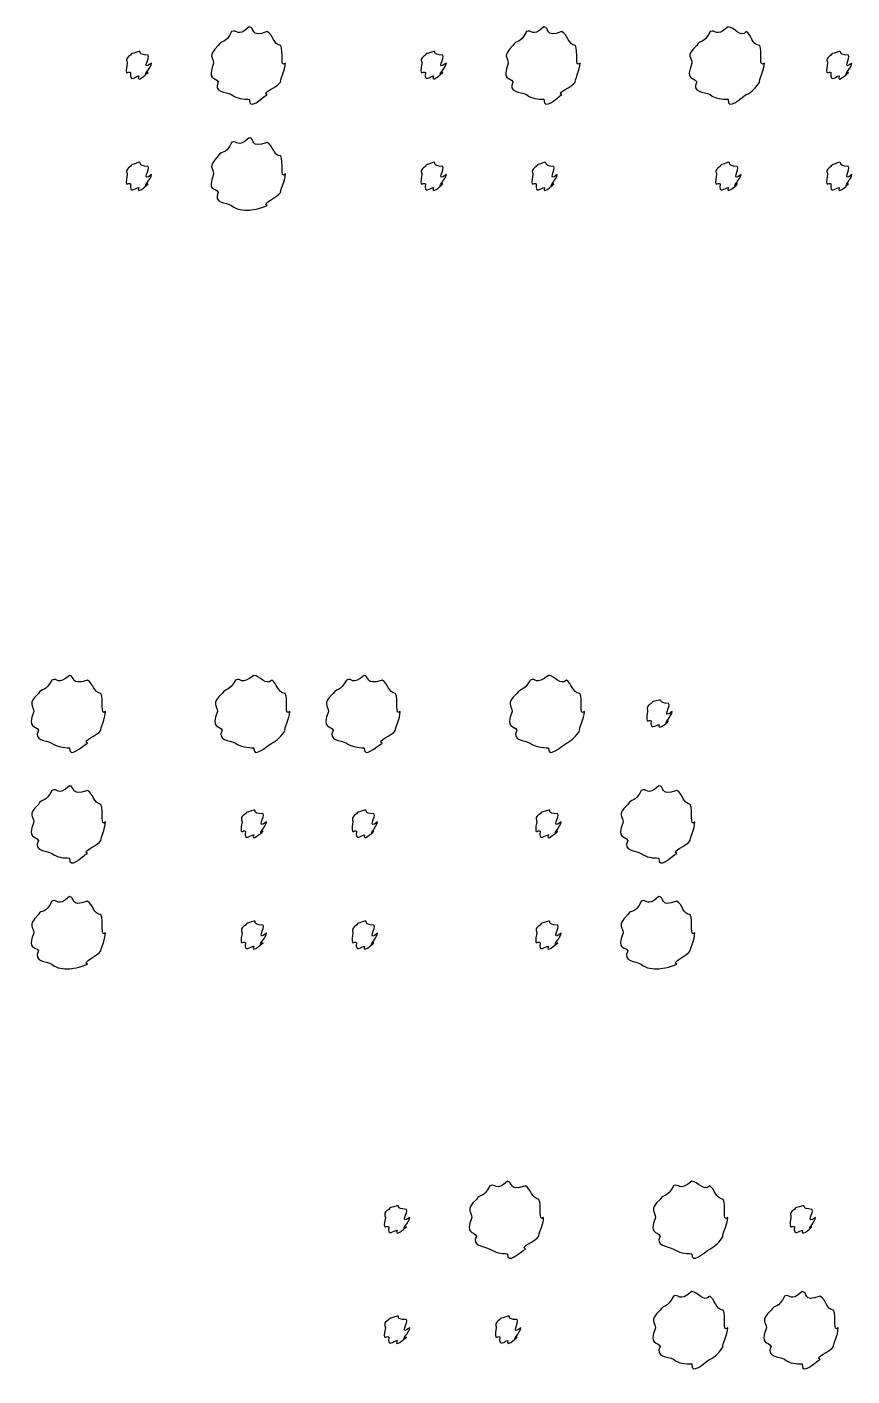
# Model space of a CAD drawing. Header units: millimetres. Extents: x -178 to -32, y 41 to 266.
# Drawn here: x -81.35 to -73.56, y 211.79 to 224.54 of the extents above; entities that cross this region are included whole.
import ezdxf

# ---------------------------------------------------------------- set-up
doc = ezdxf.new("R2010")
doc.units = ezdxf.units.MM
doc.layers.get('0').update_dxf_attribs({"linetype": 'CONTINUOUS'})

msp = doc.modelspace()

# ---------------------------------------------------------------- linework, layer by layer
at = {"color": 0}
for p, q in [((-79.2491, 224.536), (-79.2491, 224.536)), ((-76.4671, 224.536), (-76.4671, 224.536)), ((-74.7264, 224.536), (-74.7264, 224.536)), ((-80.2908, 224.305), (-80.2908, 224.305)), ((-77.5088, 224.305), (-77.5088, 224.305)), ((-73.6791, 224.305), (-73.6791, 224.305)), ((-79.2491, 223.489), (-79.2491, 223.489)), ((-80.2908, 223.257), (-80.2908, 223.257)), ((-77.5088, 223.257), (-77.5088, 223.257)), ((-76.4614, 223.257), (-76.4614, 223.257)), ((-74.7264, 223.257), (-74.7264, 223.257)), ((-73.6791, 223.257), (-73.6791, 223.257)), ((-80.947, 218.408), (-80.947, 218.408)), ((-79.2064, 218.408), (-79.2064, 218.408)), ((-78.1646, 218.408), (-78.1646, 218.408)), ((-76.424, 218.408), (-76.424, 218.408)), ((-75.377, 218.176), (-75.377, 218.176)), ((-80.947, 217.366), (-80.947, 217.366)), ((-75.3823, 217.366), (-75.3823, 217.366)), ((-79.2064, 217.135), (-79.2064, 217.135)), ((-78.159, 217.135), (-78.159, 217.135)), ((-76.424, 217.135), (-76.424, 217.135)), ((-80.947, 216.319), (-80.947, 216.319)), ((-75.3823, 216.319), (-75.3823, 216.319)), ((-79.2064, 216.087), (-79.2064, 216.087)), ((-78.159, 216.087), (-78.159, 216.087)), ((-76.424, 216.087), (-76.424, 216.087)), ((-76.8114, 213.628), (-76.8114, 213.628)), ((-75.0711, 213.628), (-75.0711, 213.628)), ((-77.8531, 213.396), (-77.8531, 213.396)), ((-74.0237, 213.396), (-74.0237, 213.396)), ((-75.0711, 212.586), (-75.0711, 212.586)), ((-74.029, 212.586), (-74.029, 212.586)), ((-77.8531, 212.354), (-77.8531, 212.354)), ((-76.8061, 212.354), (-76.8061, 212.354))]:
    msp.add_line(p, q, dxfattribs=at)
for points in [[(-79.2491, 224.536), (-79.3623, 224.429), (-79.3595, 224.521), (-79.4145, 224.492)], [(-79.0783, 224.492), (-79.2491, 224.429), (-79.1898, 224.536), (-79.2491, 224.536)], [(-76.4671, 224.536), (-76.5799, 224.429), (-76.5771, 224.521), (-76.6322, 224.492)], [(-76.296, 224.492), (-76.4671, 224.429), (-76.4078, 224.536), (-76.4671, 224.536)], [(-74.7264, 224.536), (-74.8492, 224.429), (-74.8422, 224.521), (-74.8972, 224.492)], [(-74.5557, 224.492), (-74.6136, 224.429), (-74.6672, 224.536), (-74.7264, 224.536)], [(-79.4145, 224.492), (-79.4724, 224.371), (-79.5108, 224.418), (-79.5412, 224.36)], [(-78.9517, 224.36), (-79.0205, 224.371), (-79.0233, 224.462), (-79.0783, 224.492)], [(-76.6322, 224.492), (-76.69, 224.371), (-76.7288, 224.418), (-76.7592, 224.36)], [(-76.1693, 224.36), (-76.2381, 224.371), (-76.2409, 224.462), (-76.296, 224.492)], [(-74.8972, 224.492), (-74.9593, 224.371), (-74.9939, 224.418), (-75.0242, 224.36)], [(-74.4287, 224.36), (-74.5074, 224.371), (-74.5031, 224.462), (-74.5557, 224.492)], [(-80.3681, 224.271), (-80.4287, 224.23), (-80.4012, 224.223), (-80.4012, 224.195)], [(-80.2908, 224.305), (-80.3847, 224.274), (-80.3462, 224.294), (-80.3681, 224.271)], [(-80.2026, 224.271), (-80.3187, 224.274), (-80.2538, 224.305), (-80.2908, 224.305)], [(-80.1698, 224.195), (-80.2746, 224.113), (-80.1807, 224.25), (-80.2026, 224.271)], [(-79.5412, 224.36), (-79.6488, 224.257), (-79.5853, 224.25), (-79.5853, 224.195)], [(-78.9076, 224.195), (-78.9626, 224.139), (-78.9213, 224.305), (-78.9517, 224.36)], [(-77.5857, 224.271), (-77.6464, 224.23), (-77.6189, 224.223), (-77.6189, 224.195)], [(-77.5088, 224.305), (-77.6023, 224.274), (-77.5638, 224.294), (-77.5857, 224.271)], [(-77.4206, 224.271), (-77.5363, 224.274), (-77.4714, 224.305), (-77.5088, 224.305)], [(-77.3874, 224.195), (-77.4922, 224.113), (-77.3984, 224.25), (-77.4206, 224.271)], [(-76.7592, 224.36), (-76.8664, 224.257), (-76.8033, 224.25), (-76.8033, 224.195)], [(-76.1252, 224.195), (-76.1802, 224.139), (-76.139, 224.305), (-76.1693, 224.36)], [(-75.0242, 224.36), (-75.1357, 224.257), (-75.0683, 224.25), (-75.0683, 224.195)], [(-74.3846, 224.195), (-74.4453, 224.139), (-74.3984, 224.305), (-74.4287, 224.36)], [(-73.7563, 224.271), (-73.8128, 224.23), (-73.7895, 224.223), (-73.7895, 224.195)], [(-73.6791, 224.305), (-73.7687, 224.274), (-73.7341, 224.294), (-73.7563, 224.271)], [(-73.5909, 224.271), (-73.7027, 224.274), (-73.642, 224.305), (-73.6791, 224.305)], [(-73.5577, 224.195), (-73.6586, 224.113), (-73.569, 224.25), (-73.5909, 224.271)], [(-80.4012, 224.195), (-80.4287, 224.047), (-80.3903, 224.128), (-80.3681, 224.106)], [(-80.2026, 224.106), (-80.2746, 224.047), (-80.1698, 224.157), (-80.1698, 224.195)], [(-79.5853, 224.195), (-79.6488, 224.021), (-79.5701, 224.073), (-79.5412, 224.018)], [(-78.9517, 224.018), (-78.9626, 224.021), (-78.9076, 224.131), (-78.9076, 224.195)], [(-77.6189, 224.195), (-77.6464, 224.047), (-77.6079, 224.128), (-77.5857, 224.106)], [(-77.4206, 224.106), (-77.4922, 224.047), (-77.3874, 224.157), (-77.3874, 224.195)], [(-76.8033, 224.195), (-76.8664, 224.021), (-76.7881, 224.073), (-76.7592, 224.018)], [(-76.1693, 224.018), (-76.1802, 224.021), (-76.1252, 224.131), (-76.1252, 224.195)], [(-75.0683, 224.195), (-75.1357, 224.021), (-75.0531, 224.073), (-75.0242, 224.018)], [(-74.4287, 224.018), (-74.4453, 224.021), (-74.3846, 224.131), (-74.3846, 224.195)], [(-73.7895, 224.195), (-73.8128, 224.047), (-73.7782, 224.128), (-73.7563, 224.106)], [(-73.5909, 224.106), (-73.6586, 224.047), (-73.5577, 224.157), (-73.5577, 224.195)], [(-80.3681, 224.106), (-80.3847, 224.003), (-80.3197, 224.073), (-80.2908, 224.073)], [(-80.2908, 224.073), (-80.3187, 224.003), (-80.2248, 224.084), (-80.2026, 224.106)], [(-79.5412, 224.018), (-79.5909, 223.915), (-79.4695, 223.926), (-79.4145, 223.897)], [(-79.0783, 223.897), (-79.139, 223.915), (-78.9806, 223.966), (-78.9517, 224.018)], [(-77.5857, 224.106), (-77.6023, 224.003), (-77.5377, 224.073), (-77.5088, 224.073)], [(-77.5088, 224.073), (-77.5363, 224.003), (-77.4425, 224.084), (-77.4206, 224.106)], [(-76.7592, 224.018), (-76.8085, 223.915), (-76.6875, 223.926), (-76.6322, 223.897)], [(-76.296, 223.897), (-76.3566, 223.915), (-76.1982, 223.966), (-76.1693, 224.018)], [(-75.0242, 224.018), (-75.0764, 223.915), (-74.9526, 223.926), (-74.8972, 223.897)], [(-74.5557, 223.897), (-74.5074, 223.915), (-74.4619, 223.966), (-74.4287, 224.018)], [(-73.7563, 224.106), (-73.7687, 224.003), (-73.708, 224.073), (-73.6791, 224.073)], [(-73.6791, 224.073), (-73.7027, 224.003), (-73.6131, 224.084), (-73.5909, 224.106)], [(-79.4145, 223.897), (-79.3623, 223.856), (-79.3044, 223.853), (-79.2491, 223.853)], [(-79.2491, 223.853), (-79.2491, 223.738), (-79.1333, 223.866), (-79.0783, 223.897)], [(-76.6322, 223.897), (-76.5799, 223.856), (-76.5221, 223.853), (-76.4671, 223.853)], [(-76.4671, 223.853), (-76.4671, 223.738), (-76.351, 223.866), (-76.296, 223.897)], [(-74.8972, 223.897), (-74.8492, 223.856), (-74.7843, 223.853), (-74.7264, 223.853)], [(-74.7264, 223.853), (-74.7321, 223.738), (-74.6107, 223.866), (-74.5557, 223.897)], [(-79.2491, 223.489), (-79.3623, 223.379), (-79.3595, 223.474), (-79.4145, 223.445)], [(-79.0783, 223.445), (-79.2491, 223.379), (-79.1898, 223.489), (-79.2491, 223.489)], [(-79.4145, 223.445), (-79.4724, 223.319), (-79.5108, 223.373), (-79.5412, 223.318)], [(-78.9517, 223.318), (-79.0205, 223.319), (-79.0233, 223.415), (-79.0783, 223.445)], [(-80.3681, 223.219), (-80.4287, 223.176), (-80.4012, 223.17), (-80.4012, 223.141)], [(-80.2908, 223.257), (-80.3847, 223.224), (-80.3462, 223.243), (-80.3681, 223.219)], [(-80.2026, 223.219), (-80.3187, 223.224), (-80.2538, 223.257), (-80.2908, 223.257)], [(-80.1698, 223.141), (-80.2746, 223.059), (-80.1807, 223.197), (-80.2026, 223.219)], [(-79.5412, 223.318), (-79.6488, 223.209), (-79.5853, 223.205), (-79.5853, 223.147)], [(-78.9076, 223.147), (-78.9626, 223.092), (-78.9213, 223.263), (-78.9517, 223.318)], [(-77.5857, 223.219), (-77.6464, 223.176), (-77.6189, 223.17), (-77.6189, 223.141)], [(-77.5088, 223.257), (-77.6023, 223.224), (-77.5638, 223.243), (-77.5857, 223.219)], [(-77.4206, 223.219), (-77.5363, 223.224), (-77.4714, 223.257), (-77.5088, 223.257)], [(-77.3874, 223.141), (-77.4922, 223.059), (-77.3984, 223.197), (-77.4206, 223.219)], [(-76.5387, 223.219), (-76.5951, 223.176), (-76.5715, 223.17), (-76.5715, 223.141)], [(-76.4614, 223.257), (-76.551, 223.224), (-76.5164, 223.243), (-76.5387, 223.219)], [(-76.3732, 223.219), (-76.4847, 223.224), (-76.424, 223.257), (-76.4614, 223.257)], [(-76.3401, 223.141), (-76.4406, 223.059), (-76.351, 223.197), (-76.3732, 223.219)], [(-74.8037, 223.219), (-74.8644, 223.176), (-74.8365, 223.17), (-74.8365, 223.141)], [(-74.7264, 223.257), (-74.8203, 223.224), (-74.7815, 223.243), (-74.8037, 223.219)], [(-74.6383, 223.219), (-74.754, 223.224), (-74.6894, 223.257), (-74.7264, 223.257)], [(-74.6051, 223.141), (-74.7099, 223.059), (-74.616, 223.197), (-74.6383, 223.219)], [(-73.7563, 223.219), (-73.8128, 223.176), (-73.7895, 223.17), (-73.7895, 223.141)], [(-73.6791, 223.257), (-73.7687, 223.224), (-73.7341, 223.243), (-73.7563, 223.219)], [(-73.5909, 223.219), (-73.7027, 223.224), (-73.642, 223.257), (-73.6791, 223.257)], [(-73.5577, 223.141), (-73.6586, 223.059), (-73.569, 223.197), (-73.5909, 223.219)], [(-80.4012, 223.141), (-80.4287, 222.995), (-80.3903, 223.078), (-80.3681, 223.053)], [(-80.2026, 223.053), (-80.2746, 222.995), (-80.1698, 223.109), (-80.1698, 223.141)], [(-79.5853, 223.147), (-79.6488, 222.971), (-79.5701, 223.027), (-79.5412, 222.976)], [(-78.9517, 222.976), (-78.9626, 222.971), (-78.9076, 223.084), (-78.9076, 223.147)], [(-77.6189, 223.141), (-77.6464, 222.995), (-77.6079, 223.078), (-77.5857, 223.053)], [(-77.4206, 223.053), (-77.4922, 222.995), (-77.3874, 223.109), (-77.3874, 223.141)], [(-76.5715, 223.141), (-76.5951, 222.995), (-76.5605, 223.078), (-76.5387, 223.053)], [(-76.3732, 223.053), (-76.4406, 222.995), (-76.3401, 223.109), (-76.3401, 223.141)], [(-74.8365, 223.141), (-74.8644, 222.995), (-74.8256, 223.078), (-74.8037, 223.053)], [(-74.6383, 223.053), (-74.7099, 222.995), (-74.6051, 223.109), (-74.6051, 223.141)], [(-73.7895, 223.141), (-73.8128, 222.995), (-73.7782, 223.078), (-73.7563, 223.053)], [(-73.5909, 223.053), (-73.6586, 222.995), (-73.5577, 223.109), (-73.5577, 223.141)], [(-80.3681, 223.053), (-80.3847, 222.948), (-80.3197, 223.02), (-80.2908, 223.02)], [(-80.2908, 223.02), (-80.3187, 222.948), (-80.2248, 223.031), (-80.2026, 223.053)], [(-79.5412, 222.976), (-79.5909, 222.867), (-79.4695, 222.883), (-79.4145, 222.849)], [(-79.0783, 222.849), (-79.139, 222.867), (-78.9806, 222.924), (-78.9517, 222.976)], [(-77.5857, 223.053), (-77.6023, 222.948), (-77.5377, 223.02), (-77.5088, 223.02)], [(-77.5088, 223.02), (-77.5363, 222.948), (-77.4425, 223.031), (-77.4206, 223.053)], [(-76.5387, 223.053), (-76.551, 222.948), (-76.4903, 223.02), (-76.4614, 223.02)], [(-76.4614, 223.02), (-76.4847, 222.948), (-76.3951, 223.031), (-76.3732, 223.053)], [(-74.8037, 223.053), (-74.8203, 222.948), (-74.7554, 223.02), (-74.7264, 223.02)], [(-74.7264, 223.02), (-74.754, 222.948), (-74.6601, 223.031), (-74.6383, 223.053)], [(-73.7563, 223.053), (-73.7687, 222.948), (-73.708, 223.02), (-73.6791, 223.02)], [(-73.6791, 223.02), (-73.7027, 222.948), (-73.6131, 223.031), (-73.5909, 223.053)], [(-79.4145, 222.849), (-79.3623, 222.805), (-79.3044, 222.805), (-79.2491, 222.805)], [(-79.2491, 222.805), (-79.2491, 222.805), (-79.1333, 222.819), (-79.0783, 222.849)], [(-80.947, 218.408), (-81.0599, 218.306), (-81.057, 218.393), (-81.1124, 218.364)], [(-80.7759, 218.364), (-80.947, 218.306), (-80.8877, 218.408), (-80.947, 218.408)], [(-79.2064, 218.408), (-79.3291, 218.306), (-79.3221, 218.393), (-79.3775, 218.364)], [(-79.0356, 218.364), (-79.0935, 218.306), (-79.1471, 218.408), (-79.2064, 218.408)], [(-78.1646, 218.408), (-78.2775, 218.306), (-78.275, 218.393), (-78.3301, 218.364)], [(-77.9939, 218.364), (-78.1646, 218.306), (-78.1054, 218.408), (-78.1646, 218.408)], [(-76.424, 218.408), (-76.5468, 218.306), (-76.5401, 218.393), (-76.5951, 218.364)], [(-76.2533, 218.364), (-76.3111, 218.306), (-76.3651, 218.408), (-76.424, 218.408)], [(-81.1124, 218.364), (-81.1703, 218.248), (-81.2087, 218.292), (-81.2391, 218.237)], [(-80.6492, 218.237), (-80.718, 218.248), (-80.7208, 218.333), (-80.7759, 218.364)], [(-79.3775, 218.364), (-79.4392, 218.248), (-79.4738, 218.292), (-79.5041, 218.237)], [(-78.9086, 218.237), (-78.9873, 218.248), (-78.9831, 218.333), (-79.0356, 218.364)], [(-78.3301, 218.364), (-78.3879, 218.248), (-78.4264, 218.292), (-78.4567, 218.237)], [(-77.8669, 218.237), (-77.936, 218.248), (-77.9385, 218.333), (-77.9939, 218.364)], [(-76.5951, 218.364), (-76.6572, 218.248), (-76.6914, 218.292), (-76.7218, 218.237)], [(-76.1266, 218.237), (-76.2049, 218.248), (-76.2011, 218.333), (-76.2533, 218.364)], [(-81.2391, 218.237), (-81.3467, 218.138), (-81.2832, 218.124), (-81.2832, 218.066)], [(-80.6051, 218.066), (-80.6602, 218.019), (-80.6189, 218.182), (-80.6492, 218.237)], [(-79.5041, 218.237), (-79.6156, 218.138), (-79.5482, 218.124), (-79.5482, 218.066)], [(-78.8645, 218.066), (-78.9252, 218.019), (-78.8786, 218.182), (-78.9086, 218.237)], [(-78.4567, 218.237), (-78.5643, 218.138), (-78.5008, 218.124), (-78.5008, 218.066)], [(-77.8228, 218.066), (-77.8782, 218.019), (-77.8365, 218.182), (-77.8669, 218.237)], [(-76.7218, 218.237), (-76.8336, 218.138), (-76.7659, 218.124), (-76.7659, 218.066)], [(-76.0825, 218.066), (-76.1432, 218.019), (-76.0963, 218.182), (-76.1266, 218.237)], [(-75.4539, 218.143), (-75.5107, 218.108), (-75.487, 218.095), (-75.487, 218.066)], [(-75.377, 218.176), (-75.4666, 218.152), (-75.432, 218.166), (-75.4539, 218.143)], [(-75.2888, 218.143), (-75.4003, 218.152), (-75.3396, 218.176), (-75.377, 218.176)], [(-75.2556, 218.066), (-75.3562, 217.991), (-75.2666, 218.121), (-75.2888, 218.143)], [(-81.2832, 218.066), (-81.3467, 217.898), (-81.268, 217.945), (-81.2391, 217.89)], [(-80.6492, 217.89), (-80.6602, 217.898), (-80.6051, 218.003), (-80.6051, 218.066)], [(-79.5482, 218.066), (-79.6156, 217.898), (-79.533, 217.945), (-79.5041, 217.89)], [(-78.9086, 217.89), (-78.9252, 217.898), (-78.8645, 218.003), (-78.8645, 218.066)], [(-78.5008, 218.066), (-78.5643, 217.898), (-78.4856, 217.945), (-78.4567, 217.89)], [(-77.8669, 217.89), (-77.8782, 217.898), (-77.8228, 218.003), (-77.8228, 218.066)], [(-76.7659, 218.066), (-76.8336, 217.898), (-76.7507, 217.945), (-76.7218, 217.89)], [(-76.1266, 217.89), (-76.1432, 217.898), (-76.0825, 218.003), (-76.0825, 218.066)], [(-75.487, 218.066), (-75.5107, 217.924), (-75.4761, 218), (-75.4539, 217.978)], [(-75.2888, 217.978), (-75.3562, 217.924), (-75.2556, 218.029), (-75.2556, 218.066)], [(-81.2391, 217.89), (-81.2888, 217.792), (-81.1675, 217.798), (-81.1124, 217.769)], [(-80.7759, 217.769), (-80.8366, 217.792), (-80.6782, 217.837), (-80.6492, 217.89)], [(-79.5041, 217.89), (-79.5563, 217.792), (-79.4325, 217.798), (-79.3775, 217.769)], [(-79.0356, 217.769), (-78.9873, 217.792), (-78.9418, 217.837), (-78.9086, 217.89)], [(-78.4567, 217.89), (-78.5065, 217.792), (-78.3851, 217.798), (-78.3301, 217.769)], [(-77.9939, 217.769), (-78.0546, 217.792), (-77.8958, 217.837), (-77.8669, 217.89)], [(-76.7218, 217.89), (-76.7743, 217.792), (-76.6501, 217.798), (-76.5951, 217.769)], [(-76.2533, 217.769), (-76.2049, 217.792), (-76.1594, 217.837), (-76.1266, 217.89)], [(-75.4539, 217.978), (-75.4666, 217.88), (-75.4059, 217.945), (-75.377, 217.945)], [(-75.377, 217.945), (-75.4003, 217.88), (-75.3106, 217.956), (-75.2888, 217.978)], [(-81.1124, 217.769), (-81.0599, 217.733), (-81.002, 217.725), (-80.947, 217.725)], [(-80.947, 217.725), (-80.947, 217.616), (-80.8313, 217.738), (-80.7759, 217.769)], [(-79.3775, 217.769), (-79.3291, 217.733), (-79.2642, 217.725), (-79.2064, 217.725)], [(-79.2064, 217.725), (-79.212, 217.616), (-79.0907, 217.738), (-79.0356, 217.769)], [(-78.3301, 217.769), (-78.2775, 217.733), (-78.2197, 217.725), (-78.1646, 217.725)], [(-78.1646, 217.725), (-78.1646, 217.616), (-78.0489, 217.738), (-77.9939, 217.769)], [(-76.5951, 217.769), (-76.5468, 217.733), (-76.4822, 217.725), (-76.424, 217.725)], [(-76.424, 217.725), (-76.4297, 217.616), (-76.3083, 217.738), (-76.2533, 217.769)], [(-80.947, 217.366), (-81.0599, 217.259), (-81.057, 217.351), (-81.1124, 217.322)], [(-80.7759, 217.322), (-80.947, 217.259), (-80.8877, 217.366), (-80.947, 217.366)], [(-75.3823, 217.366), (-75.4955, 217.259), (-75.4927, 217.351), (-75.5477, 217.322)], [(-75.2115, 217.322), (-75.3823, 217.259), (-75.323, 217.366), (-75.3823, 217.366)], [(-81.1124, 217.322), (-81.1703, 217.201), (-81.2087, 217.248), (-81.2391, 217.19)], [(-80.6492, 217.19), (-80.718, 217.201), (-80.7208, 217.292), (-80.7759, 217.322)], [(-75.5477, 217.322), (-75.6056, 217.201), (-75.6444, 217.248), (-75.6744, 217.19)], [(-75.0849, 217.19), (-75.1537, 217.201), (-75.1565, 217.292), (-75.2115, 217.322)], [(-81.2391, 217.19), (-81.3467, 217.086), (-81.2832, 217.08), (-81.2832, 217.025)], [(-80.6051, 217.025), (-80.6602, 216.969), (-80.6189, 217.135), (-80.6492, 217.19)], [(-79.2836, 217.102), (-79.3443, 217.06), (-79.3168, 217.054), (-79.3168, 217.025)], [(-79.2064, 217.135), (-79.3002, 217.104), (-79.2614, 217.124), (-79.2836, 217.102)], [(-79.1182, 217.102), (-79.2339, 217.104), (-79.1693, 217.135), (-79.2064, 217.135)], [(-79.085, 217.025), (-79.1898, 216.943), (-79.0963, 217.08), (-79.1182, 217.102)], [(-78.2362, 217.102), (-78.2927, 217.06), (-78.2694, 217.054), (-78.2694, 217.025)], [(-78.159, 217.135), (-78.2486, 217.104), (-78.2144, 217.124), (-78.2362, 217.102)], [(-78.0708, 217.102), (-78.1826, 217.104), (-78.1219, 217.135), (-78.159, 217.135)], [(-78.038, 217.025), (-78.1385, 216.943), (-78.0489, 217.08), (-78.0708, 217.102)], [(-76.5013, 217.102), (-76.562, 217.06), (-76.5344, 217.054), (-76.5344, 217.025)], [(-76.424, 217.135), (-76.5179, 217.104), (-76.4794, 217.124), (-76.5013, 217.102)], [(-76.3358, 217.102), (-76.4519, 217.104), (-76.387, 217.135), (-76.424, 217.135)], [(-76.303, 217.025), (-76.4078, 216.943), (-76.3139, 217.08), (-76.3358, 217.102)], [(-75.6744, 217.19), (-75.782, 217.086), (-75.7185, 217.08), (-75.7185, 217.025)], [(-75.0408, 217.025), (-75.0958, 216.969), (-75.0545, 217.135), (-75.0849, 217.19)], [(-81.2832, 217.025), (-81.3467, 216.851), (-81.268, 216.903), (-81.2391, 216.848)], [(-80.6492, 216.848), (-80.6602, 216.851), (-80.6051, 216.961), (-80.6051, 217.025)], [(-79.3168, 217.025), (-79.3443, 216.877), (-79.3055, 216.958), (-79.2836, 216.936)], [(-79.1182, 216.936), (-79.1898, 216.877), (-79.085, 216.987), (-79.085, 217.025)], [(-78.2694, 217.025), (-78.2927, 216.877), (-78.2585, 216.958), (-78.2362, 216.936)], [(-78.0708, 216.936), (-78.1385, 216.877), (-78.038, 216.987), (-78.038, 217.025)], [(-76.5344, 217.025), (-76.562, 216.877), (-76.5235, 216.958), (-76.5013, 216.936)], [(-76.3358, 216.936), (-76.4078, 216.877), (-76.303, 216.987), (-76.303, 217.025)], [(-75.7185, 217.025), (-75.782, 216.851), (-75.7036, 216.903), (-75.6744, 216.848)], [(-75.0849, 216.848), (-75.0958, 216.851), (-75.0408, 216.961), (-75.0408, 217.025)], [(-81.2391, 216.848), (-81.2888, 216.745), (-81.1675, 216.756), (-81.1124, 216.727)], [(-80.7759, 216.727), (-80.8366, 216.745), (-80.6782, 216.796), (-80.6492, 216.848)], [(-79.2836, 216.936), (-79.3002, 216.833), (-79.2353, 216.903), (-79.2064, 216.903)], [(-79.2064, 216.903), (-79.2339, 216.833), (-79.1404, 216.914), (-79.1182, 216.936)], [(-78.2362, 216.936), (-78.2486, 216.833), (-78.1879, 216.903), (-78.159, 216.903)], [(-78.159, 216.903), (-78.1826, 216.833), (-78.093, 216.914), (-78.0708, 216.936)], [(-76.5013, 216.936), (-76.5179, 216.833), (-76.4533, 216.903), (-76.424, 216.903)], [(-76.424, 216.903), (-76.4519, 216.833), (-76.358, 216.914), (-76.3358, 216.936)], [(-75.6744, 216.848), (-75.7241, 216.745), (-75.6027, 216.756), (-75.5477, 216.727)], [(-75.2115, 216.727), (-75.2722, 216.745), (-75.1138, 216.796), (-75.0849, 216.848)], [(-81.1124, 216.727), (-81.0599, 216.686), (-81.002, 216.683), (-80.947, 216.683)], [(-80.947, 216.683), (-80.947, 216.569), (-80.8313, 216.697), (-80.7759, 216.727)], [(-75.5477, 216.727), (-75.4955, 216.686), (-75.4376, 216.683), (-75.3823, 216.683)], [(-75.3823, 216.683), (-75.3823, 216.569), (-75.2666, 216.697), (-75.2115, 216.727)], [(-81.1124, 216.275), (-81.1703, 216.149), (-81.2087, 216.203), (-81.2391, 216.148)], [(-80.947, 216.319), (-81.0599, 216.209), (-81.057, 216.304), (-81.1124, 216.275)], [(-80.7759, 216.275), (-80.947, 216.209), (-80.8877, 216.319), (-80.947, 216.319)], [(-80.6492, 216.148), (-80.718, 216.149), (-80.7208, 216.245), (-80.7759, 216.275)], [(-75.5477, 216.275), (-75.6056, 216.149), (-75.6444, 216.203), (-75.6744, 216.148)], [(-75.3823, 216.319), (-75.4955, 216.209), (-75.4927, 216.304), (-75.5477, 216.275)], [(-75.2115, 216.275), (-75.3823, 216.209), (-75.323, 216.319), (-75.3823, 216.319)], [(-75.0849, 216.148), (-75.1537, 216.149), (-75.1565, 216.245), (-75.2115, 216.275)], [(-81.2391, 216.148), (-81.3467, 216.039), (-81.2832, 216.035), (-81.2832, 215.977)], [(-80.6051, 215.977), (-80.6602, 215.922), (-80.6189, 216.093), (-80.6492, 216.148)], [(-79.2064, 216.087), (-79.3002, 216.055), (-79.2614, 216.074), (-79.2836, 216.049)], [(-79.1182, 216.049), (-79.2339, 216.055), (-79.1693, 216.087), (-79.2064, 216.087)], [(-78.159, 216.087), (-78.2486, 216.055), (-78.2144, 216.074), (-78.2362, 216.049)], [(-78.0708, 216.049), (-78.1826, 216.055), (-78.1219, 216.087), (-78.159, 216.087)], [(-76.424, 216.087), (-76.5179, 216.055), (-76.4794, 216.074), (-76.5013, 216.049)], [(-76.3358, 216.049), (-76.4519, 216.055), (-76.387, 216.087), (-76.424, 216.087)], [(-75.6744, 216.148), (-75.782, 216.039), (-75.7185, 216.035), (-75.7185, 215.977)], [(-75.0408, 215.977), (-75.0958, 215.922), (-75.0545, 216.093), (-75.0849, 216.148)], [(-81.2832, 215.977), (-81.3467, 215.801), (-81.268, 215.857), (-81.2391, 215.806)], [(-80.6492, 215.806), (-80.6602, 215.801), (-80.6051, 215.914), (-80.6051, 215.977)], [(-79.2836, 216.049), (-79.3443, 216.006), (-79.3168, 216.001), (-79.3168, 215.972)], [(-79.3168, 215.972), (-79.3443, 215.826), (-79.3055, 215.908), (-79.2836, 215.883)], [(-79.085, 215.972), (-79.1898, 215.889), (-79.0963, 216.027), (-79.1182, 216.049)], [(-79.1182, 215.883), (-79.1898, 215.826), (-79.085, 215.938), (-79.085, 215.972)], [(-78.2362, 216.049), (-78.2927, 216.006), (-78.2694, 216.001), (-78.2694, 215.972)], [(-78.2694, 215.972), (-78.2927, 215.826), (-78.2585, 215.908), (-78.2362, 215.883)], [(-78.038, 215.972), (-78.1385, 215.889), (-78.0489, 216.027), (-78.0708, 216.049)], [(-78.0708, 215.883), (-78.1385, 215.826), (-78.038, 215.938), (-78.038, 215.972)], [(-76.5013, 216.049), (-76.562, 216.006), (-76.5344, 216.001), (-76.5344, 215.972)], [(-76.5344, 215.972), (-76.562, 215.826), (-76.5235, 215.908), (-76.5013, 215.883)], [(-76.303, 215.972), (-76.4078, 215.889), (-76.3139, 216.027), (-76.3358, 216.049)], [(-76.3358, 215.883), (-76.4078, 215.826), (-76.303, 215.938), (-76.303, 215.972)], [(-75.7185, 215.977), (-75.782, 215.801), (-75.7036, 215.857), (-75.6744, 215.806)], [(-75.0849, 215.806), (-75.0958, 215.801), (-75.0408, 215.914), (-75.0408, 215.977)], [(-79.2836, 215.883), (-79.3002, 215.779), (-79.2353, 215.85), (-79.2064, 215.85)], [(-79.2064, 215.85), (-79.2339, 215.779), (-79.1404, 215.862), (-79.1182, 215.883)], [(-78.2362, 215.883), (-78.2486, 215.779), (-78.1879, 215.85), (-78.159, 215.85)], [(-78.159, 215.85), (-78.1826, 215.779), (-78.093, 215.862), (-78.0708, 215.883)], [(-76.5013, 215.883), (-76.5179, 215.779), (-76.4533, 215.85), (-76.424, 215.85)], [(-76.424, 215.85), (-76.4519, 215.779), (-76.358, 215.862), (-76.3358, 215.883)], [(-81.2391, 215.806), (-81.2888, 215.698), (-81.1675, 215.713), (-81.1124, 215.68)], [(-80.7759, 215.68), (-80.8366, 215.698), (-80.6782, 215.754), (-80.6492, 215.806)], [(-75.6744, 215.806), (-75.7241, 215.698), (-75.6027, 215.713), (-75.5477, 215.68)], [(-75.2115, 215.68), (-75.2722, 215.698), (-75.1138, 215.754), (-75.0849, 215.806)], [(-81.1124, 215.68), (-81.0599, 215.635), (-81.002, 215.635), (-80.947, 215.635)], [(-80.947, 215.635), (-80.947, 215.635), (-80.8313, 215.649), (-80.7759, 215.68)], [(-75.5477, 215.68), (-75.4955, 215.635), (-75.4376, 215.635), (-75.3823, 215.635)], [(-75.3823, 215.635), (-75.3823, 215.635), (-75.2666, 215.649), (-75.2115, 215.68)], [(-76.9768, 213.584), (-77.0347, 213.468), (-77.0731, 213.512), (-77.1035, 213.457)], [(-76.8114, 213.628), (-76.9243, 213.526), (-76.9218, 213.613), (-76.9768, 213.584)], [(-76.6406, 213.584), (-76.8114, 213.526), (-76.7521, 213.628), (-76.8114, 213.628)], [(-76.5136, 213.457), (-76.5828, 213.468), (-76.5856, 213.553), (-76.6406, 213.584)], [(-75.2419, 213.584), (-75.3039, 213.468), (-75.3382, 213.512), (-75.3685, 213.457)], [(-75.0711, 213.628), (-75.1935, 213.526), (-75.1868, 213.613), (-75.2419, 213.584)], [(-74.9, 213.584), (-74.9579, 213.526), (-75.0118, 213.628), (-75.0711, 213.628)], [(-74.7734, 213.457), (-74.8517, 213.468), (-74.8478, 213.553), (-74.9, 213.584)], [(-77.1035, 213.457), (-77.2111, 213.358), (-77.1476, 213.344), (-77.1476, 213.286)], [(-76.4695, 213.286), (-76.5249, 213.239), (-76.4833, 213.402), (-76.5136, 213.457)], [(-75.3685, 213.457), (-75.4803, 213.358), (-75.4126, 213.344), (-75.4126, 213.286)], [(-74.7293, 213.286), (-74.7899, 213.239), (-74.743, 213.402), (-74.7734, 213.457)], [(-77.9304, 213.363), (-77.9911, 213.327), (-77.9635, 213.315), (-77.9635, 213.286)], [(-77.9635, 213.286), (-77.9911, 213.144), (-77.9526, 213.22), (-77.9304, 213.198)], [(-77.8531, 213.396), (-77.947, 213.371), (-77.9085, 213.385), (-77.9304, 213.363)], [(-77.7649, 213.363), (-77.8806, 213.371), (-77.8161, 213.396), (-77.8531, 213.396)], [(-77.7321, 213.286), (-77.8365, 213.21), (-77.743, 213.341), (-77.7649, 213.363)], [(-77.7649, 213.198), (-77.8365, 213.144), (-77.7321, 213.249), (-77.7321, 213.286)], [(-77.1476, 213.286), (-77.2111, 213.118), (-77.1324, 213.165), (-77.1035, 213.11)], [(-76.5136, 213.11), (-76.5249, 213.118), (-76.4695, 213.222), (-76.4695, 213.286)], [(-75.4126, 213.286), (-75.4803, 213.118), (-75.3974, 213.165), (-75.3685, 213.11)], [(-74.7734, 213.11), (-74.7899, 213.118), (-74.7293, 213.222), (-74.7293, 213.286)], [(-74.101, 213.363), (-74.1574, 213.327), (-74.1338, 213.315), (-74.1338, 213.286)], [(-74.1338, 213.286), (-74.1574, 213.144), (-74.1228, 213.22), (-74.101, 213.198)], [(-74.0237, 213.396), (-74.1133, 213.371), (-74.0787, 213.385), (-74.101, 213.363)], [(-73.9355, 213.363), (-74.047, 213.371), (-73.9863, 213.396), (-74.0237, 213.396)], [(-73.9024, 213.286), (-74.0029, 213.21), (-73.9133, 213.341), (-73.9355, 213.363)], [(-73.9355, 213.198), (-74.0029, 213.144), (-73.9024, 213.249), (-73.9024, 213.286)], [(-77.9304, 213.198), (-77.947, 213.1), (-77.882, 213.165), (-77.8531, 213.165)], [(-77.8531, 213.165), (-77.8806, 213.1), (-77.7871, 213.175), (-77.7649, 213.198)], [(-74.101, 213.198), (-74.1133, 213.1), (-74.0526, 213.165), (-74.0237, 213.165)], [(-74.0237, 213.165), (-74.047, 213.1), (-73.9574, 213.175), (-73.9355, 213.198)], [(-77.1035, 213.11), (-77.1532, 213.012), (-77.0319, 213.017), (-76.9768, 212.988)], [(-76.6406, 212.988), (-76.7013, 213.012), (-76.5425, 213.057), (-76.5136, 213.11)], [(-75.3685, 213.11), (-75.4211, 213.012), (-75.2969, 213.017), (-75.2419, 212.988)], [(-74.9, 212.988), (-74.8517, 213.012), (-74.8065, 213.057), (-74.7734, 213.11)], [(-76.9768, 212.988), (-76.9243, 212.953), (-76.8664, 212.944), (-76.8114, 212.944)], [(-76.8114, 212.944), (-76.8114, 212.835), (-76.6957, 212.958), (-76.6406, 212.988)], [(-75.2419, 212.988), (-75.1935, 212.953), (-75.129, 212.944), (-75.0711, 212.944)], [(-75.0711, 212.944), (-75.0764, 212.835), (-74.955, 212.958), (-74.9, 212.988)], [(-75.2419, 212.542), (-75.3039, 212.421), (-75.3382, 212.467), (-75.3685, 212.409)], [(-75.0711, 212.586), (-75.1935, 212.478), (-75.1868, 212.571), (-75.2419, 212.542)], [(-74.9, 212.542), (-74.9579, 212.478), (-75.0118, 212.586), (-75.0711, 212.586)], [(-74.7734, 212.409), (-74.8517, 212.421), (-74.8478, 212.512), (-74.9, 212.542)], [(-74.1945, 212.542), (-74.2523, 212.421), (-74.2911, 212.467), (-74.3215, 212.409)], [(-74.029, 212.586), (-74.1423, 212.478), (-74.1394, 212.571), (-74.1945, 212.542)], [(-73.8583, 212.542), (-74.029, 212.478), (-73.9697, 212.586), (-74.029, 212.586)], [(-73.7316, 212.409), (-73.8004, 212.421), (-73.8032, 212.512), (-73.8583, 212.542)], [(-75.3685, 212.409), (-75.4803, 212.306), (-75.4126, 212.299), (-75.4126, 212.244)], [(-74.7293, 212.244), (-74.7899, 212.189), (-74.743, 212.354), (-74.7734, 212.409)], [(-74.3215, 212.409), (-74.4287, 212.306), (-74.3656, 212.299), (-74.3656, 212.244)], [(-73.6875, 212.244), (-73.7425, 212.189), (-73.7013, 212.354), (-73.7316, 212.409)], [(-77.9304, 212.321), (-77.9911, 212.28), (-77.9635, 212.273), (-77.9635, 212.244)], [(-77.8531, 212.354), (-77.947, 212.324), (-77.9085, 212.343), (-77.9304, 212.321)], [(-77.7649, 212.321), (-77.8806, 212.324), (-77.8161, 212.354), (-77.8531, 212.354)], [(-77.7321, 212.244), (-77.8365, 212.163), (-77.743, 212.299), (-77.7649, 212.321)], [(-76.883, 212.321), (-76.9394, 212.28), (-76.9161, 212.273), (-76.9161, 212.244)], [(-76.8061, 212.354), (-76.8953, 212.324), (-76.8611, 212.343), (-76.883, 212.321)], [(-76.7179, 212.321), (-76.8294, 212.324), (-76.7687, 212.354), (-76.8061, 212.354)], [(-76.6847, 212.244), (-76.7853, 212.163), (-76.6957, 212.299), (-76.7179, 212.321)], [(-77.9635, 212.244), (-77.9911, 212.097), (-77.9526, 212.178), (-77.9304, 212.156)], [(-77.9304, 212.156), (-77.947, 212.053), (-77.882, 212.123), (-77.8531, 212.123)], [(-77.8531, 212.123), (-77.8806, 212.053), (-77.7871, 212.134), (-77.7649, 212.156)], [(-77.7649, 212.156), (-77.8365, 212.097), (-77.7321, 212.207), (-77.7321, 212.244)], [(-76.9161, 212.244), (-76.9394, 212.097), (-76.9052, 212.178), (-76.883, 212.156)], [(-76.883, 212.156), (-76.8953, 212.053), (-76.835, 212.123), (-76.8061, 212.123)], [(-76.8061, 212.123), (-76.8294, 212.053), (-76.7397, 212.134), (-76.7179, 212.156)], [(-76.7179, 212.156), (-76.7853, 212.097), (-76.6847, 212.207), (-76.6847, 212.244)], [(-75.4126, 212.244), (-75.4803, 212.071), (-75.3974, 212.123), (-75.3685, 212.068)], [(-74.7734, 212.068), (-74.7899, 212.071), (-74.7293, 212.181), (-74.7293, 212.244)], [(-74.3656, 212.244), (-74.4287, 212.071), (-74.3504, 212.123), (-74.3215, 212.068)], [(-73.7316, 212.068), (-73.7425, 212.071), (-73.6875, 212.181), (-73.6875, 212.244)], [(-75.3685, 212.068), (-75.4211, 211.964), (-75.2969, 211.975), (-75.2419, 211.946)], [(-74.9, 211.946), (-74.8517, 211.964), (-74.8065, 212.015), (-74.7734, 212.068)], [(-74.3215, 212.068), (-74.3708, 211.964), (-74.2495, 211.975), (-74.1945, 211.946)], [(-73.8583, 211.946), (-73.9189, 211.964), (-73.7605, 212.015), (-73.7316, 212.068)], [(-75.2419, 211.946), (-75.1935, 211.905), (-75.129, 211.902), (-75.0711, 211.902)], [(-75.0711, 211.902), (-75.0764, 211.788), (-74.955, 211.916), (-74.9, 211.946)], [(-74.1945, 211.946), (-74.1423, 211.905), (-74.0844, 211.902), (-74.029, 211.902)], [(-74.029, 211.902), (-74.029, 211.788), (-73.9133, 211.916), (-73.8583, 211.946)]]:
    msp.add_open_spline(points, degree=3, dxfattribs=at)

doc.saveas('drawing.dxf')
